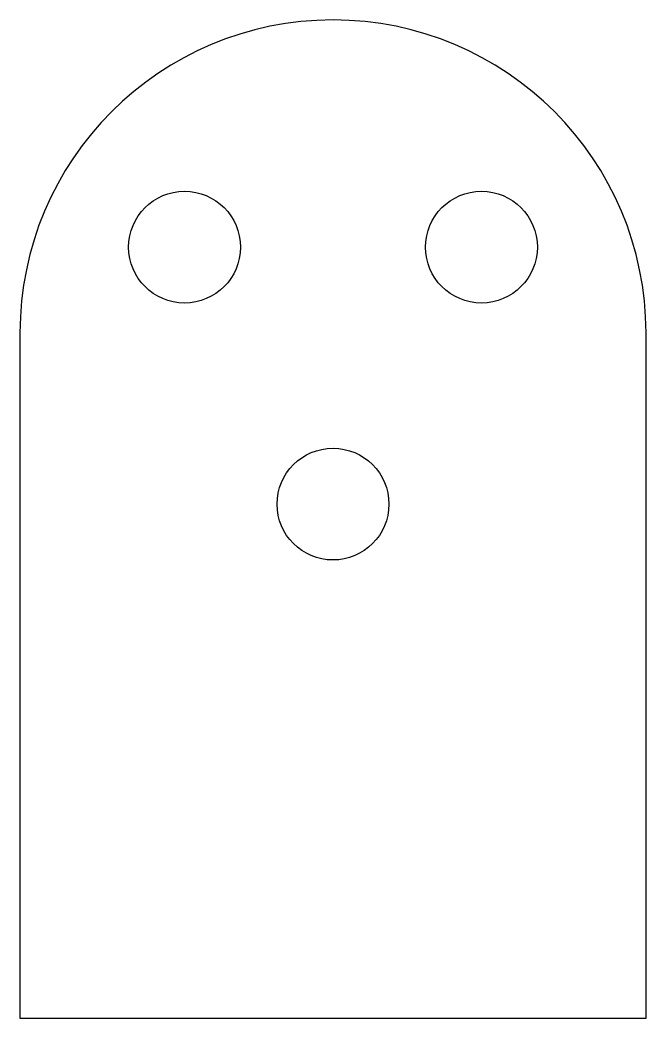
# Model space of a CAD drawing. Header units: inches. Extents: x 21.357 to 21.688, y 17.754 to 18.281.
import ezdxf

# ---------------------------------------------------------------- set-up
doc = ezdxf.new("R2010")
doc.units = ezdxf.units.IN
doc.header["$MEASUREMENT"] = 0

msp = doc.modelspace()

# ---------------------------------------------------------------- linework, layer by layer
at = {"color": 7, "linetype": 'Continuous', "lineweight": 25}
for p, q in [((21.35723, 18.11581), (21.35723, 17.75361)), ((21.68794, 17.75361), (21.68794, 18.11581)), ((21.35723, 17.75361), (21.68794, 17.75361))]:
    msp.add_line(p, q, dxfattribs=at)
for centre in [(21.44417, 18.16109), (21.60101, 18.16109), (21.52259, 18.02526)]:
    msp.add_circle(centre, 0.02953, dxfattribs=at)
msp.add_arc((21.52259, 18.11581), 0.16535, 0, 180, dxfattribs=at)

doc.saveas('drawing.dxf')
